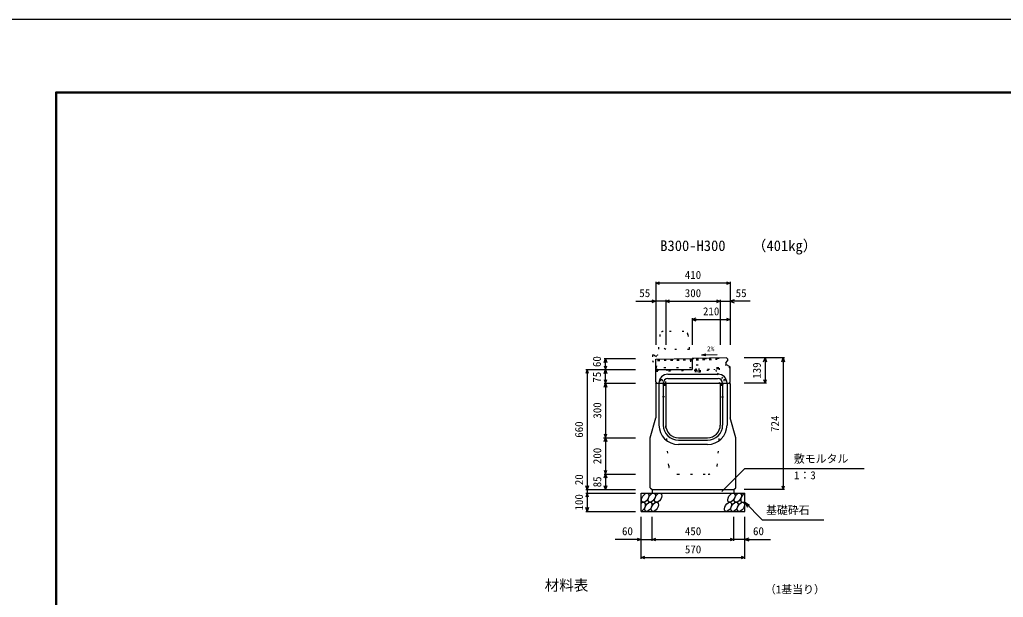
# Model space of a CAD drawing. Units: millimetres, scale not verified. Extents: x -12600 to 12600, y -5940 to 5940.
# Drawn here: x -4000 to 1405, y 2764 to 5940 of the extents above; entities that cross this region are included whole.
import ezdxf
from ezdxf.enums import TextEntityAlignment as Align

# ---------------------------------------------------------------- set-up
doc = ezdxf.new("R2010")
doc.units = ezdxf.units.MM
doc.header["$LTSCALE"] = 40
doc.linetypes.add('DOTTED', pattern=[1.75, 0.25, -1.5])
for name, color, linetype, lineweight in [('0-0_DIM', 7, 'Continuous', 25), ('0-1_Defpoints', 5, 'Continuous', 25), ('0-2_HATCH', 6, 'DOTTED', 25), ('0-5_OUTLINE', 3, 'Continuous', 25), ('0-6_OUTLINE2', 4, 'DOTTED', 25), ('0-7_TXT', 7, 'Continuous', 25), ('0-8_WAKU', 3, 'Continuous', 25)]:
    doc.layers.add(name, color=color, linetype=linetype, lineweight=lineweight)
doc.styles.add('ＭＳ ゴシック', font='')
doc.styles.get('ＭＳ ゴシック').set_extended_font_data('MS Gothic')

msp = doc.modelspace()

# ---------------------------------------------------------------- linework, layer by layer
at = {"layer": '0-0_DIM'}
for p, q in [((-505, 4498.96), (-505, 4151.46)), ((-95, 4491.46), (-505, 4491.46)), ((-95, 4498.96), (-95, 4151.46)), ((-613.38, 4391.46), (-505, 4391.46)), ((-450, 4391.46), (-505, 4391.46)), ((-450, 4398.96), (-450, 4151.46)), ((-450, 4391.46), (-150, 4391.46)), ((-150, 4398.96), (-150, 4151.46)), ((-150, 4391.46), (-95, 4391.46)), ((13.38, 4391.46), (-95, 4391.46)), ((-305, 4298.96), (-305, 4151.46)), ((-305, 4291.46), (-95, 4291.46)), ((-788.5, 4076.46), (-616, 4076.46)), ((-781, 4016.46), (-781, 4076.46)), ((203.5, 4080.46), (-19, 4080.46)), ((96, 4080.46), (96, 3941.46)), ((196, 4080.46), (196, 3356.46)), ((-888.5, 4016.46), (-616, 4016.46)), ((-881, 4016.46), (-881, 3356.46)), ((-781, 3941.46), (-781, 4016.46)), ((-788.5, 3941.46), (-616, 3941.46)), ((103.5, 3941.46), (-19, 3941.46)), ((-791.75, 3641.46), (-619.25, 3641.46)), ((-788.5, 3641.46), (-616, 3641.46)), ((-141.23, 3345.65), (-15, 3471.89)), ((-15, 3471.89), (639.81, 3471.89)), ((-788.5, 3441.46), (-616, 3441.46)), ((-781, 3441.46), (-781, 3356.46)), ((-888.5, 3356.46), (-616, 3356.46)), ((-881, 3356.46), (-881, 3336.46)), ((203.5, 3356.46), (-19, 3356.46)), ((-888.5, 3336.46), (-616, 3336.46)), ((-881, 3336.46), (-881, 3236.46)), ((-15, 3286.46), (80.76, 3190.71)), ((-15, 3286.46), (10.98, 3271.46)), ((-15, 3286.46), (0, 3260.48)), ((-888.5, 3236.46), (-616, 3236.46)), ((-585, 2975.1), (-585, 3206.46)), ((-525, 3075.1), (-525, 3206.46)), ((-75, 3075.1), (-75, 3206.46)), ((-15, 2975.1), (-15, 3206.46)), ((80.76, 3190.71), (418.31, 3190.71)), ((-585, 3082.6), (-726.79, 3082.6)), ((-585, 3082.6), (-525, 3082.6)), ((-525, 3082.6), (-75, 3082.6)), ((-15, 3082.6), (-75, 3082.6)), ((-15, 3082.6), (126.79, 3082.6)), ((-585, 2982.6), (-15, 2982.6))]:
    msp.add_line(p, q, dxfattribs=at)
for points in [[(-483.86, 4483.77), (-505, 4491.46), (-483.86, 4499.16)], [(-116.14, 4499.16), (-95, 4491.46), (-116.14, 4483.77)], [(-526.14, 4399.16), (-505, 4391.46), (-526.14, 4383.77)], [(-428.86, 4383.77), (-450, 4391.46), (-428.86, 4399.16)], [(-171.14, 4399.16), (-150, 4391.46), (-171.14, 4383.77)], [(-73.86, 4399.16), (-95, 4391.46), (-73.86, 4383.77)], [(-283.86, 4299.16), (-305, 4291.46), (-283.86, 4283.77)], [(-116.14, 4299.16), (-95, 4291.46), (-116.14, 4283.77)], [(-788.7, 4055.32), (-781, 4076.46), (-773.3, 4055.32)], [(88.3, 4059.32), (96, 4080.46), (103.7, 4059.32)], [(188.3, 4059.32), (196, 4080.46), (203.7, 4059.32)], [(-873.3, 3995.32), (-881, 4016.46), (-888.7, 3995.32)], [(-788.7, 4037.61), (-781, 4016.46), (-773.3, 4037.61)], [(-788.7, 3995.32), (-781, 4016.46), (-773.3, 3995.32)], [(-788.7, 3962.61), (-781, 3941.46), (-773.3, 3962.61)], [(88.3, 3962.61), (96, 3941.46), (103.7, 3962.61)], [(-788.7, 3920.32), (-781, 3941.46), (-773.3, 3920.32)], [(-781, 3941.46), (-781, 3641.46), (-781, 3441.46)], [(-788.7, 3662.61), (-781, 3641.46), (-773.3, 3662.61)], [(-788.7, 3620.32), (-781, 3641.46), (-773.3, 3620.32)], [(-788.7, 3462.61), (-781, 3441.46), (-773.3, 3462.61)], [(-788.7, 3420.32), (-781, 3441.46), (-773.3, 3420.32)], [(-873.3, 3377.61), (-881, 3356.46), (-888.7, 3377.61)], [(-773.3, 3377.61), (-781, 3356.46), (-788.7, 3377.61)], [(188.3, 3377.61), (196, 3356.46), (203.7, 3377.61)], [(-873.3, 3315.32), (-881, 3336.46), (-888.7, 3315.32)], [(-873.3, 3257.61), (-881, 3236.46), (-888.7, 3257.61)], [(-606.14, 3090.29), (-585, 3082.6), (-606.14, 3074.9)], [(-503.86, 3074.9), (-525, 3082.6), (-503.86, 3090.29)], [(-96.14, 3090.29), (-75, 3082.6), (-96.14, 3074.9)], [(6.14, 3090.29), (-15, 3082.6), (6.14, 3074.9)], [(-563.86, 2974.9), (-585, 2982.6), (-563.86, 2990.29)], [(-36.14, 2990.29), (-15, 2982.6), (-36.14, 2974.9)]]:
    msp.add_lwpolyline(points, dxfattribs=at)
at = {"layer": '0-1_Defpoints'}
msp.add_lwpolyline([(-4200, -5940), (12600, -5940), (12600, 5940), (-4200, 5940)], close=True, dxfattribs=at)
at = {"layer": '0-2_HATCH', "linetype": 'Continuous'}
for p, q in [((-505, 4072.65), (-305, 4076.46)), ((-503.77, 4008.16), (-505, 4072.65))]:
    msp.add_line(p, q, dxfattribs=at)
at = {"layer": '0-2_HATCH'}
for p, q in [((-499.36, 4012.75), (-500.5, 4072.74)), ((-492.7, 4072.89), (-491.56, 4012.9)), ((-489.2, 4072.96), (-488.06, 4012.97)), ((-485.7, 4073.02), (-484.56, 4013.03)), ((-457.41, 4073.56), (-456.26, 4013.57)), ((-453.91, 4073.63), (-452.76, 4013.64)), ((-450.41, 4073.69), (-449.26, 4013.71)), ((-422.11, 4074.23), (-420.97, 4014.24)), ((-418.61, 4074.3), (-417.47, 4014.31)), ((-415.11, 4074.37), (-413.97, 4014.38)), ((-386.82, 4074.9), (-385.68, 4014.92)), ((-383.32, 4074.97), (-382.18, 4014.98)), ((-379.82, 4075.04), (-378.68, 4015.05)), ((-351.53, 4075.58), (-350.38, 4015.59)), ((-348.03, 4075.64), (-346.88, 4015.66)), ((-344.53, 4075.71), (-343.38, 4015.72)), ((-315.83, 4076.26), (-314.69, 4016.27)), ((-312.73, 4076.32), (-311.59, 4016.33)), ((-308.83, 4076.39), (-307.69, 4016.4)), ((-305, 4076.46), (-156.06, 4079.3)), ((-280.94, 4076.92), (-279.8, 4016.93)), ((-277.44, 4076.99), (-276.21, 4012.5)), ((-273.94, 4077.05), (-272.8, 4017.07)), ((-245.64, 4077.59), (-244.5, 4017.6)), ((-242.15, 4077.66), (-241, 4017.67)), ((-238.65, 4077.73), (-237.5, 4017.74)), ((-209.95, 4078.27), (-208.81, 4018.28)), ((-206.85, 4078.33), (-205.62, 4013.84)), ((-202.95, 4078.41), (-201.81, 4018.42)), ((-175.06, 4078.94), (-173.91, 4018.95)), ((-171.56, 4079), (-170.42, 4019.02)), ((-166.92, 4019.08), (-168.06, 4079.07)), ((-159.42, 4019.23), (-160.56, 4079.21)), ((-154.83, 4014.81), (-156.06, 4079.3)), ((-503.77, 4008.16), (-154.83, 4014.81)), ((-499.36, 4012.75), (-159.42, 4019.23)), ((-443.04, 4013.82), (-442.95, 4009.32)), ((-287.68, 4012.28), (-259.99, 4012.81)), ((-287.68, 4012.28), (-287.49, 4002.28)), ((-259.8, 4002.81), (-287.49, 4002.28)), ((-282.38, 4042.39), (-266.39, 4042.69)), ((-281.81, 4012.39), (-282.38, 4042.39)), ((-279.3, 4012.44), (-279.11, 4002.44)), ((-268.33, 4012.65), (-268.14, 4002.65)), ((-265.82, 4012.7), (-266.39, 4042.69)), ((-259.99, 4012.81), (-259.8, 4002.81)), ((-184.41, 4018.75), (-184.33, 4014.25))]:
    msp.add_line(p, q, dxfattribs=at)
at = {"layer": '0-2_HATCH', "linetype": 'Continuous'}
for centre in [(-562.11, 3311.46), (-526.63, 3311.46), (-491.16, 3311.46), (-88.95, 3311.46), (-53.48, 3311.46), (-545.23, 3261.46), (-509.75, 3261.46), (-107.55, 3261.46), (-72.07, 3261.46), (-36.59, 3261.46)]:
    msp.add_ellipse(centre, major_axis=(14.54, 23.54), ratio=0.5792, dxfattribs=at)
for centre, start_param, end_param in [((-18, 3311.46), 0.6666252, 4.1103269), ((-580.7, 3261.46), 3.7419964, 7.318141)]:
    msp.add_ellipse(centre, major_axis=(14.54, 23.54), ratio=0.5792, start_param=start_param, end_param=end_param, dxfattribs=at)
at = {"layer": '0-5_OUTLINE', "linetype": 'DOTTED'}
for p, q in [((-349.54, 4226.41), (-463.34, 4226.41)), ((-481.81, 4208.41), (-493, 4096.46)), ((-328.2, 4208.45), (-310, 4026.46)), ((-523, 4096.46), (-523, 4066.46)), ((-523, 4096.46), (-515, 4096.46)), ((-523, 4066.46), (-500, 4026.46)), ((-515, 4096.46), (-505, 4086.46)), ((-310, 4026.46), (-500, 4026.46))]:
    msp.add_line(p, q, dxfattribs=at)
at = {"layer": '0-5_OUTLINE'}
for p, q in [((-116, 4080.06), (-305, 4076.46)), ((-305, 4076.46), (-305, 4016.46)), ((-120, 4053.46), (-111, 4063.46)), ((-505, 4011.46), (-500, 4016.46)), ((-505, 3946.46), (-505, 4011.46)), ((-500, 4016.46), (-305, 4016.46)), ((-120, 4053.46), (-120, 4043.46)), ((-95, 4030.46), (-120, 4043.46)), ((-95, 3946.46), (-95, 4030.46)), ((-505, 3946.46), (-500, 3941.46)), ((-100, 3941.46), (-95, 3946.46)), ((-505, 3936.46), (-505, 3751.46)), ((-450, 3941.46), (-450, 3711.46)), ((-150, 3941.46), (-150, 3711.46)), ((-100, 3941.46), (-95, 3936.46)), ((-95, 3936.46), (-95, 3751.46)), ((-535, 3641.46), (-505, 3751.46)), ((-65, 3641.46), (-95, 3751.46)), ((-535, 3366.46), (-535, 3641.46)), ((-380, 3641.46), (-220, 3641.46)), ((-65, 3366.46), (-65, 3641.46)), ((-535, 3366.46), (-525, 3356.46)), ((-525, 3356.46), (-75, 3356.46)), ((-525, 3356.46), (-525, 3336.46)), ((-75, 3356.46), (-65, 3366.46)), ((-75, 3356.46), (-75, 3336.46)), ((-585, 3336.46), (-15, 3336.46)), ((-585, 3236.46), (-585, 3336.46)), ((-15, 3236.46), (-15, 3336.46)), ((-585, 3236.46), (-15, 3236.46))]:
    msp.add_line(p, q, dxfattribs=at)
at = {"layer": '0-5_OUTLINE', "linetype": 'DOTTED'}
msp.add_lwpolyline([(-505, 4086.46), (-495, 4096.46), (-493, 4096.46)], dxfattribs=at)
at = {"layer": '0-5_OUTLINE'}
for points in [[(-116, 4080.06), (-111, 4075.16), (-111, 4063.46)], [(-505, 3936.46), (-500, 3941.46), (-100, 3941.46)]]:
    msp.add_lwpolyline(points, dxfattribs=at)
at = {"layer": '0-5_OUTLINE', "linetype": 'DOTTED'}
for centre, start, end in [((-461.9, 4206.46), 94.13229, 174.40835), ((-348.1, 4206.46), 4.08463, 93.6009)]:
    msp.add_arc(centre, 20, start, end, dxfattribs=at)
at = {"layer": '0-5_OUTLINE'}
for centre, start, end in [((-380, 3711.46), 180, 270), ((-220, 3711.46), 270, 0)]:
    msp.add_arc(centre, 70, start, end, dxfattribs=at)
at = {"layer": '0-6_OUTLINE2'}
for p, q in [((-500, 4026.46), (-493, 4096.46)), ((-450, 3941.46), (-443.28, 4009.32)), ((-174.33, 4014.44), (-155, 3941.46)), ((-167.38, 3988.2), (-118.37, 4042.62)), ((-96.63, 4031.31), (-157.07, 3949.28)), ((-481, 3961.96), (-469, 3961.96)), ((-481, 3961.96), (-481, 3936.96)), ((-469, 3961.96), (-469, 3936.96)), ((-131, 3961.96), (-119, 3961.96)), ((-131, 3961.96), (-131, 3936.96)), ((-119, 3961.96), (-119, 3936.96)), ((-457, 3936.96), (-504.5, 3936.96)), ((-143, 3936.96), (-95, 3936.96)), ((-433.43, 3487.77), (-450, 3711.46)), ((-166.57, 3487.77), (-150, 3711.46)), ((-383.57, 3441.46), (-216.43, 3441.46))]:
    msp.add_line(p, q, dxfattribs=at)
at = {"layer": '0-6_OUTLINE2', "linetype": 'Continuous'}
for p, q in [((-438, 3990.46), (-162, 3990.46)), ((-438, 3966.46), (-162, 3966.46)), ((-487, 3941.46), (-487, 3711.46)), ((-463, 3941.46), (-463, 3711.46)), ((-137, 3941.46), (-137, 3711.46)), ((-113, 3941.46), (-113, 3711.46)), ((-380, 3628.46), (-220, 3628.46)), ((-220, 3604.46), (-380, 3604.46))]:
    msp.add_line(p, q, dxfattribs=at)
at = {"layer": '0-6_OUTLINE2'}
for points in [[(-320, 4126.46), (-450, 4126.46), (-487, 4156.46)], [(-457, 3936.96), (-457, 3866.46), (-505, 3866.46)], [(-143, 3936.96), (-143, 3866.46), (-95, 3866.46)]]:
    msp.add_lwpolyline(points, dxfattribs=at)
at = {"layer": '0-6_OUTLINE2', "linetype": 'Continuous'}
for centre, radius, start, end in [((-438, 3941.46), 49, 90, 180), ((-438, 3941.46), 25, 90, 180), ((-162, 3941.46), 49, 0, 90), ((-162, 3941.46), 25, 0, 90), ((-380, 3711.46), 107, 180, 270), ((-380, 3711.46), 83, 180, 270), ((-220, 3711.46), 83, 270, 0), ((-220, 3711.46), 107, 270, 0)]:
    msp.add_arc(centre, radius, start, end, dxfattribs=at)
at = {"layer": '0-6_OUTLINE2'}
for centre, start, end in [((-383.57, 3491.46), 184.23639, 270), ((-216.43, 3491.46), 270, 355.76361)]:
    msp.add_arc(centre, 50, start, end, dxfattribs=at)
at = {"layer": '0-7_TXT'}
for q in [(-230.28, 4101.89), (-168, 4098.91), (-230.12, 4093.55)]:
    msp.add_line((-253.84, 4097.27), q, dxfattribs=at)
at = {"layer": '0-8_WAKU', "lineweight": 50}
msp.add_lwpolyline([(-3800, -5540), (12200, -5540), (12200, 5540), (-3800, 5540)], close=True, dxfattribs=at)

# ---------------------------------------------------------------- texts
at = {"layer": '0-0_DIM', "style": 'ＭＳ ゴシック'}
for s, p in [('410', (-345, 4501.46)), ('55', (-594.84, 4401.46)), ('300', (-345, 4401.46)), ('55', (-65.16, 4401.46)), ('210', (-245, 4301.46)), ('敷モルタル', (253.94, 3490.62)), ('1：3', (254.94, 3399.93)), ('基礎砕石', (101.32, 3207.88)), ('60', (-690, 3092.6)), ('450', (-344.47, 3092.6)), ('60', (30, 3092.6)), ('570', (-344.47, 2992.6))]:
    msp.add_text(s, height=43.99, dxfattribs=at).set_placement(p, align=Align.BOTTOM_LEFT)
for s, p in [('60', (-792.84, 4030.08)), ('75', (-792.84, 3944.32)), ('139', (86, 3965.96)), ('300', (-791, 3746.46)), ('724', (186, 3673.46)), ('660', (-891, 3641.46)), ('200', (-791, 3496.46)), ('20', (-891, 3380.78)), ('85', (-791, 3368.96)), ('100', (-891, 3241.46))]:
    msp.add_text(s, height=43.99, rotation=90, dxfattribs=at).set_placement(p, align=Align.BOTTOM_LEFT)
at = {"layer": '0-7_TXT', "style": 'ＭＳ ゴシック'}
for s, height, p in [('B300-H300', 58.65, (-480, 4650.44)), ('（401kg）', 58.65, (23.7, 4650.44)), ('2%', 26.39, (-223.61, 4109.52)), ('材料表', 58.65, (-1115, 2783.36)), ('（1基当り）', 43.99, (95, 2772.36))]:
    msp.add_text(s, height=height, dxfattribs=at).set_placement(p, align=Align.BOTTOM_LEFT)

doc.saveas('drawing.dxf')
